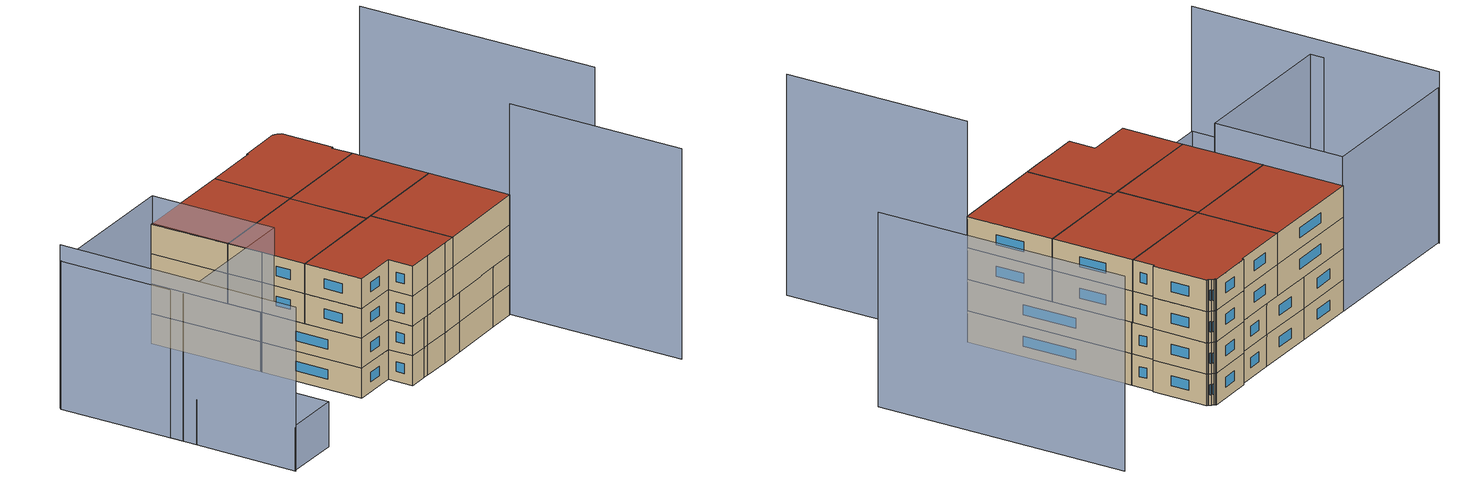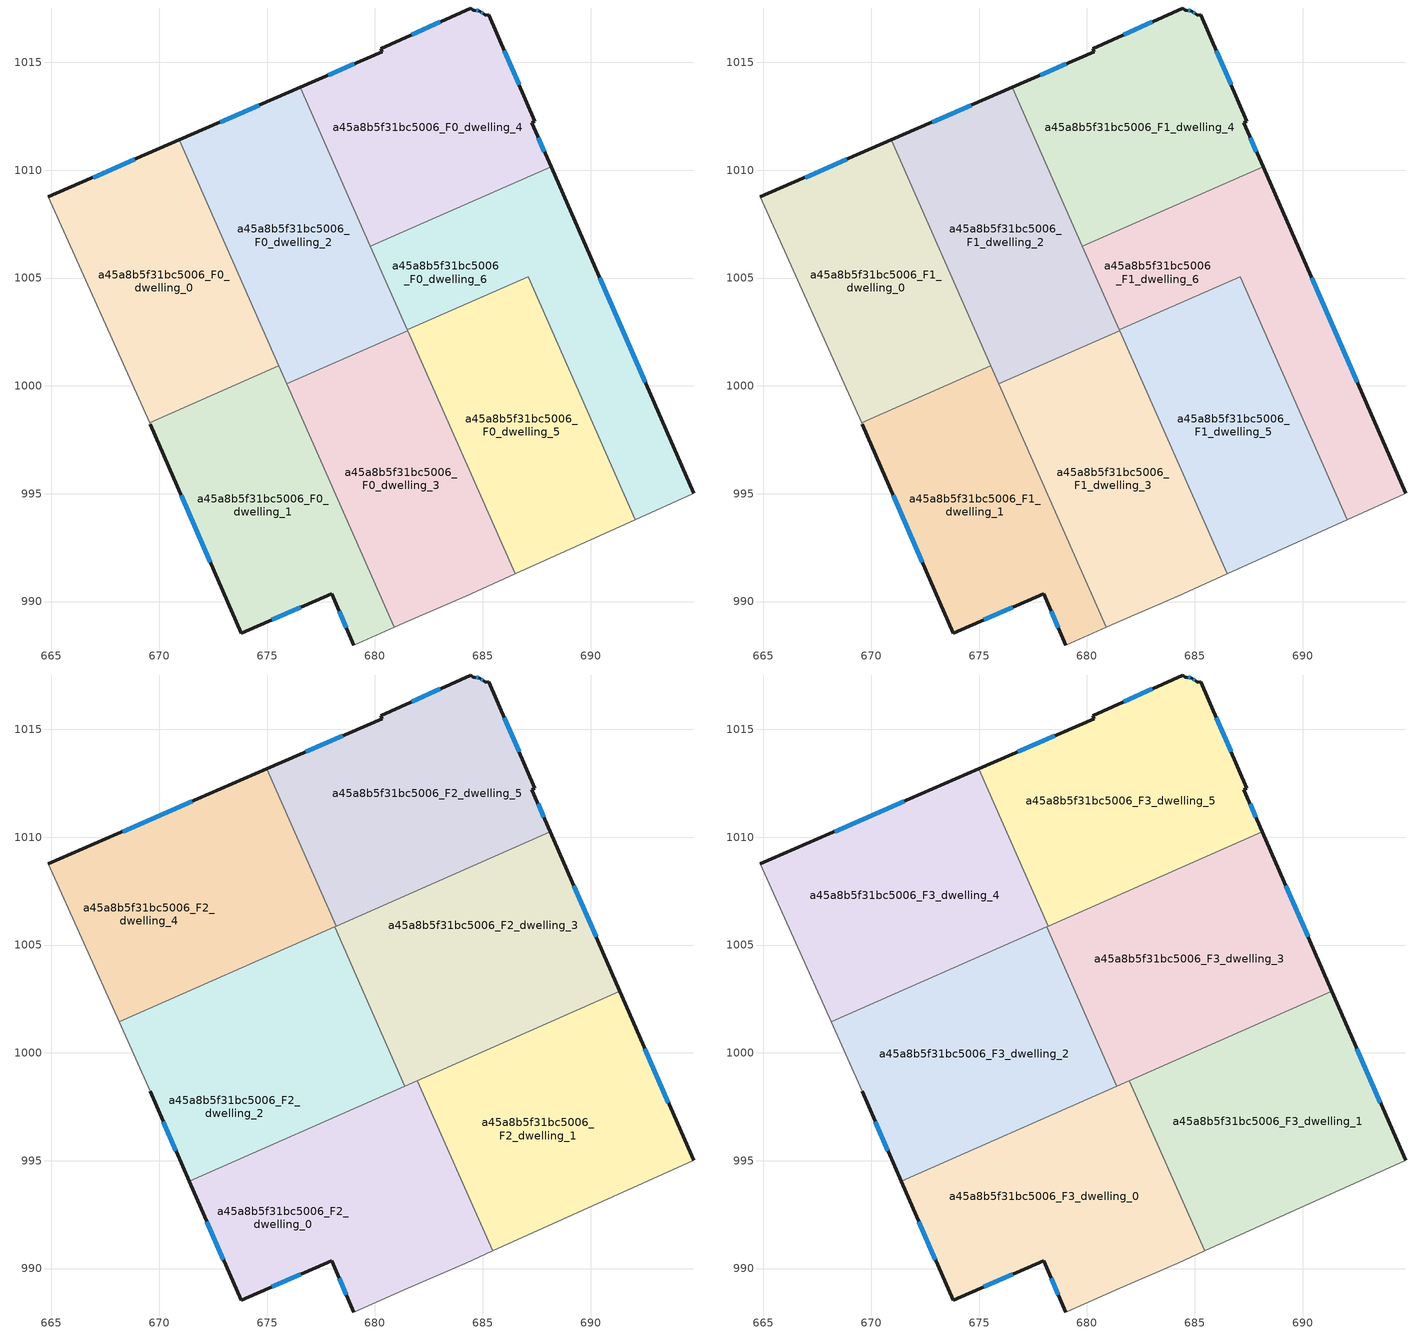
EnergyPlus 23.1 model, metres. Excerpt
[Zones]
a45a8b5f31bc5006_F0_dwelling_0
 floor ground (EU_floor_Construction): 670.93,1011.4 675.55,1000.94 669.55,998.29 664.86,1008.76 z0
 wall outside (EU_wall_Construction): 670.93,1011.4 664.86,1008.76 z0:3
 wall to a45a8b5f31bc5006_F0_dwelling_1 (EU_wall_Construction): 669.55,998.29 675.55,1000.94 z0:3
 wall adiabatic (EU_wall_Construction): 664.86,1008.76 669.55,998.29 z0:3
 wall to a45a8b5f31bc5006_F0_dwelling_2 (EU_wall_Construction): 675.55,1000.94 670.93,1011.4 z0:3
 window (EU_Window_Construction): 668.87,1010.5 666.93,1009.66 z1.02:1.98
a45a8b5f31bc5006_F0_dwelling_1
 floor ground (EU_floor_Construction): 675.55,1000.94 680.91,988.81 679.03,987.98 677.99,990.37 673.79,988.53 669.57,998.23 669.55,998.29 z0
 wall outside (EU_wall_Construction): 669.57,998.23 673.79,988.53 677.99,990.37 679.03,987.98 z0:3
 wall adiabatic (EU_wall_Construction): 669.55,998.29 669.57,998.23 / 679.03,987.98 680.91,988.81 z0:3
 wall to a45a8b5f31bc5006_F0_dwelling_3 (EU_wall_Construction): 680.91,988.81 675.92,1000.1 z0:3
 wall to a45a8b5f31bc5006_F0_dwelling_2 (EU_wall_Construction): 675.92,1000.1 675.55,1000.94 z0:3
 window (EU_Window_Construction): 678.34,989.56 678.68,988.79 / 675.22,989.16 676.56,989.74 / 671.01,994.93 672.36,991.83 z1.02:1.98
a45a8b5f31bc5006_F0_dwelling_2
 floor ground (EU_floor_Construction): 676.54,1013.85 681.52,1002.57 675.92,1000.1 670.93,1011.4 z0
 wall outside (EU_wall_Construction): 676.54,1013.85 670.93,1011.4 z0:3
 wall to a45a8b5f31bc5006_F0_dwelling_3 (EU_wall_Construction): 675.92,1000.1 681.52,1002.57 z0:3
 wall to a45a8b5f31bc5006_F0_dwelling_4 (EU_wall_Construction): 679.8,1006.46 676.54,1013.85 z0:3
 wall to a45a8b5f31bc5006_F0_dwelling_6 (EU_wall_Construction): 681.51,1002.59 679.8,1006.46 z0:3
 wall to a45a8b5f31bc5006_F0_dwelling_5 (EU_wall_Construction): 681.52,1002.57 681.51,1002.59 z0:3
 window (EU_Window_Construction): 674.63,1013.01 672.84,1012.23 z1.02:1.98
a45a8b5f31bc5006_F0_dwelling_3
 floor ground (EU_floor_Construction): 681.52,1002.57 686.5,991.28 684.22,990.25 681.35,989 680.91,988.81 675.92,1000.1 z0
 wall adiabatic (EU_wall_Construction): 680.91,988.81 681.35,989 684.22,990.25 686.5,991.28 z0:3
 wall to a45a8b5f31bc5006_F0_dwelling_5 (EU_wall_Construction): 686.5,991.28 681.52,1002.57 z0:3
a45a8b5f31bc5006_F0_dwelling_4
 floor ground (EU_floor_Construction): 685.28,1017.22 687.42,1012.28 687.28,1012.21 688.17,1010.16 679.8,1006.46 676.54,1013.85 680.34,1015.5 680.28,1015.64 684.45,1017.52 684.55,1017.42 684.61,1017.43 684.87,1017.38 685.08,1017.24 685.13,1017.18 z0
 wall outside (EU_wall_Construction): 688.17,1010.16 687.28,1012.21 687.42,1012.28 685.28,1017.22 685.13,1017.18 685.08,1017.24 684.87,1017.38 684.61,1017.43 684.55,1017.42 684.45,1017.52 680.28,1015.64 680.34,1015.5 676.54,1013.85 z0:3
 wall to a45a8b5f31bc5006_F0_dwelling_6 (EU_wall_Construction): 679.8,1006.46 688.17,1010.16 z0:3
 window (EU_Window_Construction): 685.01,1017.29 684.94,1017.33 / 686.69,1013.96 686.01,1015.54 / 687.87,1010.86 687.58,1011.51 / 679.05,1014.94 677.83,1014.41 / 683.03,1016.88 681.7,1016.28 / 684.78,1017.39 684.7,1017.41 z1.02:1.98
a45a8b5f31bc5006_F0_dwelling_5
 floor ground (EU_floor_Construction): 687.1,1005.06 692.07,993.8 686.5,991.28 681.51,1002.59 z0
 wall to a45a8b5f31bc5006_F0_dwelling_6 (EU_wall_Construction): 692.07,993.8 687.1,1005.06 681.51,1002.59 z0:3
 wall adiabatic (EU_wall_Construction): 686.5,991.28 692.07,993.8 z0:3
a45a8b5f31bc5006_F0_dwelling_6
 floor ground (EU_floor_Construction): 688.17,1010.16 694.78,995.03 694.74,995 692.07,993.8 687.1,1005.06 681.51,1002.59 679.8,1006.46 z0
 wall outside (EU_wall_Construction): 694.78,995.03 688.17,1010.16 z0:3
 wall adiabatic (EU_wall_Construction): 692.07,993.8 694.74,995 694.78,995.03 z0:3
 window (EU_Window_Construction): 692.53,1000.18 690.42,1005.01 z1.02:1.98
a45a8b5f31bc5006_F1_dwelling_0
 floor to a45a8b5f31bc5006_F0_dwelling_0 (EU_floor_Construction): 670.93,1011.4 675.55,1000.94 669.55,998.29 664.86,1008.76 z3
 wall outside (EU_wall_Construction): 670.93,1011.4 664.86,1008.76 z3:6
 wall to a45a8b5f31bc5006_F1_dwelling_1 (EU_wall_Construction): 669.55,998.29 675.55,1000.94 z3:6
 wall adiabatic (EU_wall_Construction): 664.86,1008.76 669.55,998.29 z3:6
 wall to a45a8b5f31bc5006_F1_dwelling_2 (EU_wall_Construction): 675.55,1000.94 670.93,1011.4 z3:6
 window (EU_Window_Construction): 668.87,1010.5 666.93,1009.66 z4.02:4.98
a45a8b5f31bc5006_F1_dwelling_1
 floor to a45a8b5f31bc5006_F0_dwelling_1 (EU_floor_Construction): 675.55,1000.94 680.91,988.81 679.03,987.98 677.99,990.37 673.79,988.53 669.57,998.23 669.55,998.29 z3
 wall outside (EU_wall_Construction): 669.57,998.23 673.79,988.53 677.99,990.37 679.03,987.98 z3:6
 wall adiabatic (EU_wall_Construction): 669.55,998.29 669.57,998.23 / 679.03,987.98 680.91,988.81 z3:6
 wall to a45a8b5f31bc5006_F1_dwelling_3 (EU_wall_Construction): 680.91,988.81 675.92,1000.1 z3:6
 wall to a45a8b5f31bc5006_F1_dwelling_2 (EU_wall_Construction): 675.92,1000.1 675.55,1000.94 z3:6
 window (EU_Window_Construction): 678.34,989.56 678.68,988.79 / 675.22,989.16 676.56,989.74 / 671.01,994.93 672.36,991.83 z4.02:4.98
a45a8b5f31bc5006_F1_dwelling_2
 floor to a45a8b5f31bc5006_F0_dwelling_2 (EU_floor_Construction): 676.54,1013.85 681.52,1002.57 675.92,1000.1 670.93,1011.4 z3
 wall outside (EU_wall_Construction): 676.54,1013.85 670.93,1011.4 z3:6
 wall to a45a8b5f31bc5006_F1_dwelling_3 (EU_wall_Construction): 675.92,1000.1 681.52,1002.57 z3:6
 wall to a45a8b5f31bc5006_F1_dwelling_4 (EU_wall_Construction): 679.8,1006.46 676.54,1013.85 z3:6
 wall to a45a8b5f31bc5006_F1_dwelling_6 (EU_wall_Construction): 681.51,1002.59 679.8,1006.46 z3:6
 wall to a45a8b5f31bc5006_F1_dwelling_5 (EU_wall_Construction): 681.52,1002.57 681.51,1002.59 z3:6
 window (EU_Window_Construction): 674.63,1013.01 672.84,1012.23 z4.02:4.98
a45a8b5f31bc5006_F1_dwelling_3
 floor to a45a8b5f31bc5006_F0_dwelling_3 (EU_floor_Construction): 681.52,1002.57 686.5,991.28 684.22,990.25 681.35,989 680.91,988.81 675.92,1000.1 z3
 wall adiabatic (EU_wall_Construction): 680.91,988.81 681.35,989 684.22,990.25 686.5,991.28 z3:6
 wall to a45a8b5f31bc5006_F1_dwelling_5 (EU_wall_Construction): 686.5,991.28 681.52,1002.57 z3:6
a45a8b5f31bc5006_F1_dwelling_4
 floor to a45a8b5f31bc5006_F0_dwelling_4 (EU_floor_Construction): 685.28,1017.22 687.42,1012.28 687.28,1012.21 688.17,1010.16 679.8,1006.46 676.54,1013.85 680.34,1015.5 680.28,1015.64 684.45,1017.52 684.55,1017.42 684.61,1017.43 684.87,1017.38 685.08,1017.24 685.13,1017.18 z3
 wall outside (EU_wall_Construction): 688.17,1010.16 687.28,1012.21 687.42,1012.28 685.28,1017.22 685.13,1017.18 685.08,1017.24 684.87,1017.38 684.61,1017.43 684.55,1017.42 684.45,1017.52 680.28,1015.64 680.34,1015.5 676.54,1013.85 z3:6
 wall to a45a8b5f31bc5006_F1_dwelling_6 (EU_wall_Construction): 679.8,1006.46 688.17,1010.16 z3:6
 window (EU_Window_Construction): 685.01,1017.29 684.94,1017.33 / 686.69,1013.96 686.01,1015.54 / 687.87,1010.86 687.58,1011.51 / 679.05,1014.94 677.83,1014.41 / 683.03,1016.88 681.7,1016.28 / 684.78,1017.39 684.7,1017.41 z4.02:4.98
a45a8b5f31bc5006_F1_dwelling_5
 floor to a45a8b5f31bc5006_F0_dwelling_5 (EU_floor_Construction): 687.1,1005.06 692.07,993.8 686.5,991.28 681.51,1002.59 z3
 wall to a45a8b5f31bc5006_F1_dwelling_6 (EU_wall_Construction): 692.07,993.8 687.1,1005.06 681.51,1002.59 z3:6
 wall adiabatic (EU_wall_Construction): 686.5,991.28 692.07,993.8 z3:6
a45a8b5f31bc5006_F1_dwelling_6
 floor to a45a8b5f31bc5006_F0_dwelling_6 (EU_floor_Construction): 688.17,1010.16 694.78,995.03 694.74,995 692.07,993.8 687.1,1005.06 681.51,1002.59 679.8,1006.46 z3
 wall outside (EU_wall_Construction): 694.78,995.03 688.17,1010.16 z3:6
 wall adiabatic (EU_wall_Construction): 692.07,993.8 694.74,995 694.78,995.03 z3:6
 window (EU_Window_Construction): 692.53,1000.18 690.42,1005.01 z4.02:4.98
a45a8b5f31bc5006_F2_dwelling_0
 floor to a45a8b5f31bc5006_F1_dwelling_1 (EU_floor_Construction): 677.42,996.71 680.91,988.81 679.03,987.98 677.99,990.37 673.79,988.53 671.39,994.05 z6
 floor to a45a8b5f31bc5006_F1_dwelling_3 (EU_floor_Construction): 681.97,998.72 685.46,990.81 684.22,990.25 681.35,989 680.91,988.81 677.42,996.71 z6
 wall outside (EU_wall_Construction): 671.39,994.05 673.79,988.53 677.99,990.37 679.03,987.98 z6:9
 wall to a45a8b5f31bc5006_F2_dwelling_1 (EU_wall_Construction): 685.46,990.81 681.97,998.72 z6:9
 wall adiabatic (EU_wall_Construction): 679.03,987.98 681.35,989 684.22,990.25 685.46,990.81 z6:9
 wall to a45a8b5f31bc5006_F2_dwelling_2 (EU_wall_Construction): 681.39,998.46 671.39,994.05 z6:9
 wall to a45a8b5f31bc5006_F2_dwelling_3 (EU_wall_Construction): 681.97,998.72 681.39,998.46 z6:9
 window (EU_Window_Construction): 678.34,989.56 678.68,988.79 / 675.22,989.16 676.56,989.74 / 672.21,992.17 672.98,990.41 z7.02:7.98
a45a8b5f31bc5006_F2_dwelling_1
 floor to a45a8b5f31bc5006_F1_dwelling_5 (EU_floor_Construction): 688.61,1001.65 692.07,993.8 686.5,991.28 683.01,999.18 z6
 floor to a45a8b5f31bc5006_F1_dwelling_6 (EU_floor_Construction): 691.36,1002.86 694.78,995.03 694.74,995 692.07,993.8 688.61,1001.65 z6
 floor to a45a8b5f31bc5006_F1_dwelling_3 (EU_floor_Construction): 683.01,999.18 686.5,991.28 685.46,990.81 681.97,998.72 z6
 wall outside (EU_wall_Construction): 694.78,995.03 691.36,1002.86 z6:9
 wall adiabatic (EU_wall_Construction): 685.46,990.81 694.74,995 694.78,995.03 z6:9
 wall to a45a8b5f31bc5006_F2_dwelling_3 (EU_wall_Construction): 691.36,1002.86 681.97,998.72 z6:9
 window (EU_Window_Construction): 693.61,997.69 692.52,1000.2 z7.02:7.98
a45a8b5f31bc5006_F2_dwelling_2
 floor to a45a8b5f31bc5006_F1_dwelling_1 (EU_floor_Construction): 675.55,1000.94 677.42,996.71 671.39,994.05 669.57,998.23 669.55,998.29 z6
 floor to a45a8b5f31bc5006_F1_dwelling_0 (EU_floor_Construction): 674.16,1004.09 675.55,1000.94 669.55,998.29 668.14,1001.44 z6
 floor to a45a8b5f31bc5006_F1_dwelling_3 (EU_floor_Construction): 679.89,1001.85 681.39,998.46 677.42,996.71 675.92,1000.1 z6
 floor to a45a8b5f31bc5006_F1_dwelling_2 (EU_floor_Construction): 678.13,1005.84 679.89,1001.85 675.92,1000.1 674.16,1004.09 z6
 wall outside (EU_wall_Construction): 669.57,998.23 671.39,994.05 z6:9
 wall adiabatic (EU_wall_Construction): 668.14,1001.43 669.57,998.23 z6:9
 wall to a45a8b5f31bc5006_F2_dwelling_3 (EU_wall_Construction): 681.39,998.46 678.13,1005.84 z6:9
 wall to a45a8b5f31bc5006_F2_dwelling_4 (EU_wall_Construction): 678.13,1005.84 668.14,1001.43 z6:9
 window (EU_Window_Construction): 670.19,996.81 670.77,995.47 z7.02:7.98
a45a8b5f31bc5006_F2_dwelling_3
 floor to a45a8b5f31bc5006_F1_dwelling_3 (EU_floor_Construction): 681.52,1002.57 683.01,999.18 681.39,998.46 679.89,1001.85 z6
 floor to a45a8b5f31bc5006_F1_dwelling_6 (EU_floor_Construction): 688.17,1010.16 691.36,1002.86 688.61,1001.65 687.1,1005.06 681.51,1002.59 679.8,1006.46 z6
 floor to a45a8b5f31bc5006_F1_dwelling_5 (EU_floor_Construction): 687.1,1005.06 688.61,1001.65 683.01,999.18 681.51,1002.59 z6
 floor to a45a8b5f31bc5006_F1_dwelling_4 (EU_floor_Construction): 688.13,1010.26 688.17,1010.16 679.8,1006.46 679.75,1006.56 z6
 floor to a45a8b5f31bc5006_F1_dwelling_2 (EU_floor_Construction): 679.75,1006.56 681.52,1002.57 679.89,1001.85 678.13,1005.84 z6
 wall outside (EU_wall_Construction): 691.36,1002.86 688.13,1010.26 z6:9
 wall to a45a8b5f31bc5006_F2_dwelling_5 (EU_wall_Construction): 688.13,1010.26 678.2,1005.87 z6:9
 wall to a45a8b5f31bc5006_F2_dwelling_4 (EU_wall_Construction): 678.2,1005.87 678.13,1005.84 z6:9
 window (EU_Window_Construction): 690.26,1005.38 689.23,1007.74 z7.02:7.98
a45a8b5f31bc5006_F2_dwelling_4
 floor to a45a8b5f31bc5006_F1_dwelling_0 (EU_floor_Construction): 670.93,1011.4 674.16,1004.09 668.14,1001.44 664.86,1008.76 z6
 floor to a45a8b5f31bc5006_F1_dwelling_2 (EU_floor_Construction): 674.98,1013.17 678.2,1005.87 674.16,1004.09 670.93,1011.4 z6
 wall outside (EU_wall_Construction): 674.98,1013.17 664.86,1008.76 z6:9
 wall adiabatic (EU_wall_Construction): 664.86,1008.76 668.14,1001.43 z6:9
 wall to a45a8b5f31bc5006_F2_dwelling_5 (EU_wall_Construction): 678.2,1005.87 674.98,1013.17 z6:9
 window (EU_Window_Construction): 671.54,1011.67 668.31,1010.26 z7.02:7.98
a45a8b5f31bc5006_F2_dwelling_5
 floor to a45a8b5f31bc5006_F1_dwelling_4 (EU_floor_Construction): 685.28,1017.22 687.42,1012.28 687.28,1012.21 688.13,1010.26 679.75,1006.56 676.54,1013.85 680.34,1015.5 680.28,1015.64 684.45,1017.52 684.55,1017.42 684.61,1017.43 684.87,1017.38 685.08,1017.24 685.13,1017.18 z6
 floor to a45a8b5f31bc5006_F1_dwelling_2 (EU_floor_Construction): 676.54,1013.85 679.75,1006.56 678.2,1005.87 674.98,1013.17 z6
 wall outside (EU_wall_Construction): 688.13,1010.26 687.28,1012.21 687.42,1012.28 685.28,1017.22 685.13,1017.18 685.08,1017.24 684.87,1017.38 684.61,1017.43 684.55,1017.42 684.45,1017.52 680.28,1015.64 680.34,1015.5 674.98,1013.17 z6:9
 window (EU_Window_Construction): 684.78,1017.39 684.7,1017.41 / 685.01,1017.29 684.94,1017.33 / 686.69,1013.96 686.01,1015.54 / 687.84,1010.92 687.57,1011.54 / 678.52,1014.71 676.8,1013.96 / 683.03,1016.88 681.7,1016.28 z7.02:7.98
a45a8b5f31bc5006_F3_dwelling_0
 floor to a45a8b5f31bc5006_F2_dwelling_0 (EU_floor_Construction): 681.97,998.72 685.46,990.81 684.22,990.25 681.35,989 679.03,987.98 677.99,990.37 673.79,988.53 671.39,994.05 z9
 wall outside (EU_wall_Construction): 671.39,994.05 673.79,988.53 677.99,990.37 679.03,987.98 z9:12
 wall to a45a8b5f31bc5006_F3_dwelling_1 (EU_wall_Construction): 685.46,990.81 681.97,998.72 z9:12
 wall adiabatic (EU_wall_Construction): 679.03,987.98 681.35,989 684.22,990.25 685.46,990.81 z9:12
 wall to a45a8b5f31bc5006_F3_dwelling_2 (EU_wall_Construction): 681.39,998.46 671.39,994.05 z9:12
 wall to a45a8b5f31bc5006_F3_dwelling_3 (EU_wall_Construction): 681.97,998.72 681.39,998.46 z9:12
 window (EU_Window_Construction): 678.34,989.56 678.68,988.79 / 675.22,989.16 676.56,989.74 / 672.21,992.17 672.98,990.41 z10.02:10.98
 roof outside (EU_roof_Construction): 684.22,990.25 685.46,990.81 681.97,998.72 671.39,994.05 673.79,988.53 677.99,990.37 679.03,987.98 681.35,989 z12
a45a8b5f31bc5006_F3_dwelling_1
 floor to a45a8b5f31bc5006_F2_dwelling_1 (EU_floor_Construction): 691.36,1002.86 694.78,995.03 694.74,995 685.46,990.81 681.97,998.72 z9
 wall outside (EU_wall_Construction): 694.78,995.03 691.36,1002.86 z9:12
 wall adiabatic (EU_wall_Construction): 685.46,990.81 694.74,995 694.78,995.03 z9:12
 wall to a45a8b5f31bc5006_F3_dwelling_3 (EU_wall_Construction): 691.36,1002.86 681.97,998.72 z9:12
 window (EU_Window_Construction): 693.61,997.69 692.52,1000.2 z10.02:10.98
 roof outside (EU_roof_Construction): 694.74,995 694.78,995.03 691.36,1002.86 681.97,998.72 685.46,990.81 z12
a45a8b5f31bc5006_F3_dwelling_2
 floor to a45a8b5f31bc5006_F2_dwelling_2 (EU_floor_Construction): 678.13,1005.84 681.39,998.46 671.39,994.05 669.57,998.23 668.14,1001.43 z9
 wall outside (EU_wall_Construction): 669.57,998.23 671.39,994.05 z9:12
 wall adiabatic (EU_wall_Construction): 668.14,1001.43 669.57,998.23 z9:12
 wall to a45a8b5f31bc5006_F3_dwelling_3 (EU_wall_Construction): 681.39,998.46 678.13,1005.84 z9:12
 wall to a45a8b5f31bc5006_F3_dwelling_4 (EU_wall_Construction): 678.13,1005.84 668.14,1001.43 z9:12
 window (EU_Window_Construction): 670.19,996.81 670.77,995.47 z10.02:10.98
 roof outside (EU_roof_Construction): 681.39,998.46 678.13,1005.84 668.14,1001.43 669.57,998.23 671.39,994.05 z12
a45a8b5f31bc5006_F3_dwelling_3
 floor to a45a8b5f31bc5006_F2_dwelling_3 (EU_floor_Construction): 688.13,1010.26 691.36,1002.86 681.39,998.46 678.13,1005.84 z9
 wall outside (EU_wall_Construction): 691.36,1002.86 688.13,1010.26 z9:12
 wall to a45a8b5f31bc5006_F3_dwelling_5 (EU_wall_Construction): 688.13,1010.26 678.2,1005.87 z9:12
 wall to a45a8b5f31bc5006_F3_dwelling_4 (EU_wall_Construction): 678.2,1005.87 678.13,1005.84 z9:12
 window (EU_Window_Construction): 690.26,1005.38 689.23,1007.74 z10.02:10.98
 roof outside (EU_roof_Construction): 691.36,1002.86 688.13,1010.26 678.13,1005.84 681.39,998.46 z12
a45a8b5f31bc5006_F3_dwelling_4
 floor to a45a8b5f31bc5006_F2_dwelling_4 (EU_floor_Construction): 674.98,1013.17 678.2,1005.87 668.14,1001.43 664.86,1008.76 z9
 wall outside (EU_wall_Construction): 674.98,1013.17 664.86,1008.76 z9:12
 wall adiabatic (EU_wall_Construction): 664.86,1008.76 668.14,1001.43 z9:12
 wall to a45a8b5f31bc5006_F3_dwelling_5 (EU_wall_Construction): 678.2,1005.87 674.98,1013.17 z9:12
 window (EU_Window_Construction): 671.54,1011.67 668.31,1010.26 z10.02:10.98
 roof outside (EU_roof_Construction): 678.2,1005.87 674.98,1013.17 664.86,1008.76 668.14,1001.43 z12
a45a8b5f31bc5006_F3_dwelling_5
 floor to a45a8b5f31bc5006_F2_dwelling_5 (EU_floor_Construction): 685.28,1017.22 687.42,1012.28 687.28,1012.21 688.13,1010.26 678.2,1005.87 674.98,1013.17 680.34,1015.5 680.28,1015.64 684.45,1017.52 684.55,1017.42 684.61,1017.43 684.87,1017.38 685.08,1017.24 685.13,1017.18 z9
 wall outside (EU_wall_Construction): 688.13,1010.26 687.28,1012.21 687.42,1012.28 685.28,1017.22 685.13,1017.18 685.08,1017.24 684.87,1017.38 684.61,1017.43 684.55,1017.42 684.45,1017.52 680.28,1015.64 680.34,1015.5 674.98,1013.17 z9:12
 window (EU_Window_Construction): 684.78,1017.39 684.7,1017.41 / 685.01,1017.29 684.94,1017.33 / 686.69,1013.96 686.01,1015.54 / 687.84,1010.92 687.57,1011.54 / 678.52,1014.71 676.8,1013.96 / 683.03,1016.88 681.7,1016.28 z10.02:10.98
 roof outside (EU_roof_Construction): 688.13,1010.26 687.28,1012.21 687.42,1012.28 685.28,1017.22 685.13,1017.18 685.08,1017.24 684.87,1017.38 684.61,1017.43 684.55,1017.42 684.45,1017.52 680.28,1015.64 680.34,1015.5 674.98,1013.17 678.2,1005.87 z12
shading: 694.77,995.01 702.04,978.43 z0:21.1; 661.41,991.63 665.57,982.11 / 665.57,982.11 660.24,979.79 / 660.24,979.79 656.09,989.31 / 656.09,989.31 661.41,991.63 z0:4.5; 650.38,1002.59 660.21,979.68 z0:16.4; 650.37,1002.45 664.97,1008.81 / 664.97,1008.81 670.11,997.01 / 670.11,997.01 655.51,990.65 / 655.51,990.65 650.37,1002.45 z0:14.8; 708.42,1001.05 698.48,1023.64 z0:18.6
[Building]
EU S2 Campaign: North Axis=0; Terrain=City; Solar Distribution=FullExterior
[Site:Location]
Vienna: Latitude=48; Longitude=16.5; Time Zone=1; Elevation=183
[SizingPeriod:WeatherFileDays]
AnnualSizingPeriod: Begin Month=1; Begin Day of Month=1; End Month=12; End Day of Month=31; Day of Week for Start Day=Monday; Use Weather File Daylight Saving Period=No; Use Weather File Rain and Snow Indicators=No
[MATERIAL]
EU_InternalMass_Material: Roughness=MediumRough; Thickness=0.1; Conductivity=1; Density=1800; Specific Heat=900; Thermal Absorptance=0.9; Solar Absorptance=0.7; Visible Absorptance=0.7
[MATERIAL:NOMASS] Roughness=MediumRough; Thermal Absorptance=0.9; Solar Absorptance=0.7; Visible Absorptance=0.7
Name | Thermal Resistance
EU_wall_NoMass | 0.942466
EU_roof_NoMass | 0.551687
EU_floor_NoMass | 0.66527
[WINDOWMATERIAL:SIMPLEGLAZINGSYSTEM]
EU_Window_SimpleGlazing: UFactor=2.03367; Solar Heat Gain Coefficient=0.65; Visible Transmittance=0.65
[CONSTRUCTION]
EU_wall_Construction: EU_wall_NoMass
EU_roof_Construction: EU_roof_NoMass
EU_floor_Construction: EU_floor_NoMass
EU_Window_Construction: EU_Window_SimpleGlazing
EU_InternalMass_Construction: EU_InternalMass_Material
[ZONE] Type=1; Multiplier=1; Ceiling Height=autocalculate; Floor Area=autocalculate; Part of Total Floor Area=Yes
Name | Volume
a45a8b5f31bc5006_F0_dwelling_0; a45a8b5f31bc5006_F1_dwelling_0; a45a8b5f31bc5006_F0_dwelling_5; a45a8b5f31bc5006_F1_dwelling_5 | 226.478
a45a8b5f31bc5006_F2_dwelling_0; a45a8b5f31bc5006_F3_dwelling_0 | 264.237
a45a8b5f31bc5006_F0_dwelling_1; a45a8b5f31bc5006_F1_dwelling_1 | 226.49
a45a8b5f31bc5006_F2_dwelling_1; a45a8b5f31bc5006_F3_dwelling_1 | 264.225
a45a8b5f31bc5006_F0_dwelling_2; a45a8b5f31bc5006_F1_dwelling_2 | 226.468
a45a8b5f31bc5006_F2_dwelling_2; a45a8b5f31bc5006_F3_dwelling_2 | 264.224
a45a8b5f31bc5006_F0_dwelling_3; a45a8b5f31bc5006_F1_dwelling_3 | 226.473
a45a8b5f31bc5006_F2_dwelling_3; a45a8b5f31bc5006_F3_dwelling_3 | 264.24
a45a8b5f31bc5006_F0_dwelling_4; a45a8b5f31bc5006_F1_dwelling_4 | 226.488
a45a8b5f31bc5006_F2_dwelling_4; a45a8b5f31bc5006_F3_dwelling_4 | 264.238
a45a8b5f31bc5006_F2_dwelling_5; a45a8b5f31bc5006_F3_dwelling_5 | 264.256
a45a8b5f31bc5006_F0_dwelling_6; a45a8b5f31bc5006_F1_dwelling_6 | 226.509
[INTERNALMASS] Construction=EU_InternalMass_Construction
Name | Zone or ZoneList | Surface Area
a45a8b5f31bc5006_F0_dwelling_0_EU_InternalMass | a45a8b5f31bc5006_F0_dwelling_0 | 75.4926
a45a8b5f31bc5006_F0_dwelling_1_EU_InternalMass | a45a8b5f31bc5006_F0_dwelling_1 | 75.4964
a45a8b5f31bc5006_F0_dwelling_2_EU_InternalMass | a45a8b5f31bc5006_F0_dwelling_2 | 75.4879
a45a8b5f31bc5006_F0_dwelling_3_EU_InternalMass | a45a8b5f31bc5006_F0_dwelling_3 | 75.4911
a45a8b5f31bc5006_F0_dwelling_4_EU_InternalMass | a45a8b5f31bc5006_F0_dwelling_4 | 75.496
a45a8b5f31bc5006_F0_dwelling_5_EU_InternalMass | a45a8b5f31bc5006_F0_dwelling_5 | 75.4929
a45a8b5f31bc5006_F0_dwelling_6_EU_InternalMass | a45a8b5f31bc5006_F0_dwelling_6 | 75.5028
a45a8b5f31bc5006_F1_dwelling_0_EU_InternalMass | a45a8b5f31bc5006_F1_dwelling_0 | 75.4926
a45a8b5f31bc5006_F1_dwelling_1_EU_InternalMass | a45a8b5f31bc5006_F1_dwelling_1 | 75.4964
a45a8b5f31bc5006_F1_dwelling_2_EU_InternalMass | a45a8b5f31bc5006_F1_dwelling_2 | 75.4879
a45a8b5f31bc5006_F1_dwelling_3_EU_InternalMass | a45a8b5f31bc5006_F1_dwelling_3 | 75.4911
a45a8b5f31bc5006_F1_dwelling_4_EU_InternalMass | a45a8b5f31bc5006_F1_dwelling_4 | 75.496
a45a8b5f31bc5006_F1_dwelling_5_EU_InternalMass | a45a8b5f31bc5006_F1_dwelling_5 | 75.4929
a45a8b5f31bc5006_F1_dwelling_6_EU_InternalMass | a45a8b5f31bc5006_F1_dwelling_6 | 75.5028
a45a8b5f31bc5006_F2_dwelling_0_EU_InternalMass | a45a8b5f31bc5006_F2_dwelling_0 | 88.0786
a45a8b5f31bc5006_F2_dwelling_1_EU_InternalMass | a45a8b5f31bc5006_F2_dwelling_1 | 88.075
a45a8b5f31bc5006_F2_dwelling_2_EU_InternalMass | a45a8b5f31bc5006_F2_dwelling_2 | 88.0746
a45a8b5f31bc5006_F2_dwelling_3_EU_InternalMass | a45a8b5f31bc5006_F2_dwelling_3 | 88.0799
a45a8b5f31bc5006_F2_dwelling_4_EU_InternalMass | a45a8b5f31bc5006_F2_dwelling_4 | 88.0793
a45a8b5f31bc5006_F2_dwelling_5_EU_InternalMass | a45a8b5f31bc5006_F2_dwelling_5 | 88.0852
a45a8b5f31bc5006_F3_dwelling_0_EU_InternalMass | a45a8b5f31bc5006_F3_dwelling_0 | 88.0786
a45a8b5f31bc5006_F3_dwelling_1_EU_InternalMass | a45a8b5f31bc5006_F3_dwelling_1 | 88.075
a45a8b5f31bc5006_F3_dwelling_2_EU_InternalMass | a45a8b5f31bc5006_F3_dwelling_2 | 88.0746
a45a8b5f31bc5006_F3_dwelling_3_EU_InternalMass | a45a8b5f31bc5006_F3_dwelling_3 | 88.0799
a45a8b5f31bc5006_F3_dwelling_4_EU_InternalMass | a45a8b5f31bc5006_F3_dwelling_4 | 88.0793
a45a8b5f31bc5006_F3_dwelling_5_EU_InternalMass | a45a8b5f31bc5006_F3_dwelling_5 | 88.0852
[OTHEREQUIPMENT] Fuel Type=Electricity; Design Level Calculation Method=Watts/Area; Power per Zone Floor Area=1; Fraction Latent=0; Fraction Radiant=0; Fraction Lost=0; Carbon Dioxide Generation Rate=0; EndUse Subcategory=EU_Step8_InternalGains
Name | Zone or ZoneList or Space or SpaceList | Schedule
EU_Step8_InternalGain_a45a8b5f31bc5006_F0_dwelling_0_f000 | a45a8b5f31bc5006_F0_dwelling_0 | EU_Step8_GainSchedule_a45a8b5f31bc5006_F0_dwelling_0_f000
EU_Step8_InternalGain_a45a8b5f31bc5006_F0_dwelling_1_f000 | a45a8b5f31bc5006_F0_dwelling_1 | EU_Step8_GainSchedule_a45a8b5f31bc5006_F0_dwelling_1_f000
EU_Step8_InternalGain_a45a8b5f31bc5006_F0_dwelling_2_f000 | a45a8b5f31bc5006_F0_dwelling_2 | EU_Step8_GainSchedule_a45a8b5f31bc5006_F0_dwelling_2_f000
EU_Step8_InternalGain_a45a8b5f31bc5006_F0_dwelling_3_f000 | a45a8b5f31bc5006_F0_dwelling_3 | EU_Step8_GainSchedule_a45a8b5f31bc5006_F0_dwelling_3_f000
EU_Step8_InternalGain_a45a8b5f31bc5006_F0_dwelling_4_f000 | a45a8b5f31bc5006_F0_dwelling_4 | EU_Step8_GainSchedule_a45a8b5f31bc5006_F0_dwelling_4_f000
EU_Step8_InternalGain_a45a8b5f31bc5006_F0_dwelling_5_f000 | a45a8b5f31bc5006_F0_dwelling_5 | EU_Step8_GainSchedule_a45a8b5f31bc5006_F0_dwelling_5_f000
EU_Step8_InternalGain_a45a8b5f31bc5006_F0_dwelling_6_f000 | a45a8b5f31bc5006_F0_dwelling_6 | EU_Step8_GainSchedule_a45a8b5f31bc5006_F0_dwelling_6_f000
EU_Step8_InternalGain_a45a8b5f31bc5006_F1_dwelling_0_f000 | a45a8b5f31bc5006_F1_dwelling_0 | EU_Step8_GainSchedule_a45a8b5f31bc5006_F1_dwelling_0_f000
EU_Step8_InternalGain_a45a8b5f31bc5006_F1_dwelling_1_f000 | a45a8b5f31bc5006_F1_dwelling_1 | EU_Step8_GainSchedule_a45a8b5f31bc5006_F1_dwelling_1_f000
EU_Step8_InternalGain_a45a8b5f31bc5006_F1_dwelling_2_f000 | a45a8b5f31bc5006_F1_dwelling_2 | EU_Step8_GainSchedule_a45a8b5f31bc5006_F1_dwelling_2_f000
EU_Step8_InternalGain_a45a8b5f31bc5006_F1_dwelling_3_f000 | a45a8b5f31bc5006_F1_dwelling_3 | EU_Step8_GainSchedule_a45a8b5f31bc5006_F1_dwelling_3_f000
EU_Step8_InternalGain_a45a8b5f31bc5006_F1_dwelling_4_f000 | a45a8b5f31bc5006_F1_dwelling_4 | EU_Step8_GainSchedule_a45a8b5f31bc5006_F1_dwelling_4_f000
EU_Step8_InternalGain_a45a8b5f31bc5006_F1_dwelling_5_f000 | a45a8b5f31bc5006_F1_dwelling_5 | EU_Step8_GainSchedule_a45a8b5f31bc5006_F1_dwelling_5_f000
EU_Step8_InternalGain_a45a8b5f31bc5006_F1_dwelling_6_f000 | a45a8b5f31bc5006_F1_dwelling_6 | EU_Step8_GainSchedule_a45a8b5f31bc5006_F1_dwelling_6_f000
EU_Step8_InternalGain_a45a8b5f31bc5006_F2_dwelling_0_f000 | a45a8b5f31bc5006_F2_dwelling_0 | EU_Step8_GainSchedule_a45a8b5f31bc5006_F2_dwelling_0_f000
EU_Step8_InternalGain_a45a8b5f31bc5006_F2_dwelling_1_f000 | a45a8b5f31bc5006_F2_dwelling_1 | EU_Step8_GainSchedule_a45a8b5f31bc5006_F2_dwelling_1_f000
EU_Step8_InternalGain_a45a8b5f31bc5006_F2_dwelling_2_f000 | a45a8b5f31bc5006_F2_dwelling_2 | EU_Step8_GainSchedule_a45a8b5f31bc5006_F2_dwelling_2_f000
EU_Step8_InternalGain_a45a8b5f31bc5006_F2_dwelling_3_f000 | a45a8b5f31bc5006_F2_dwelling_3 | EU_Step8_GainSchedule_a45a8b5f31bc5006_F2_dwelling_3_f000
EU_Step8_InternalGain_a45a8b5f31bc5006_F2_dwelling_4_f000 | a45a8b5f31bc5006_F2_dwelling_4 | EU_Step8_GainSchedule_a45a8b5f31bc5006_F2_dwelling_4_f000
EU_Step8_InternalGain_a45a8b5f31bc5006_F2_dwelling_5_f000 | a45a8b5f31bc5006_F2_dwelling_5 | EU_Step8_GainSchedule_a45a8b5f31bc5006_F2_dwelling_5_f000
EU_Step8_InternalGain_a45a8b5f31bc5006_F3_dwelling_0_f000 | a45a8b5f31bc5006_F3_dwelling_0 | EU_Step8_GainSchedule_a45a8b5f31bc5006_F3_dwelling_0_f000
EU_Step8_InternalGain_a45a8b5f31bc5006_F3_dwelling_1_f000 | a45a8b5f31bc5006_F3_dwelling_1 | EU_Step8_GainSchedule_a45a8b5f31bc5006_F3_dwelling_1_f000
EU_Step8_InternalGain_a45a8b5f31bc5006_F3_dwelling_2_f000 | a45a8b5f31bc5006_F3_dwelling_2 | EU_Step8_GainSchedule_a45a8b5f31bc5006_F3_dwelling_2_f000
EU_Step8_InternalGain_a45a8b5f31bc5006_F3_dwelling_3_f000 | a45a8b5f31bc5006_F3_dwelling_3 | EU_Step8_GainSchedule_a45a8b5f31bc5006_F3_dwelling_3_f000
EU_Step8_InternalGain_a45a8b5f31bc5006_F3_dwelling_4_f000 | a45a8b5f31bc5006_F3_dwelling_4 | EU_Step8_GainSchedule_a45a8b5f31bc5006_F3_dwelling_4_f000
EU_Step8_InternalGain_a45a8b5f31bc5006_F3_dwelling_5_f000 | a45a8b5f31bc5006_F3_dwelling_5 | EU_Step8_GainSchedule_a45a8b5f31bc5006_F3_dwelling_5_f000
[ZONEVENTILATION:DESIGNFLOWRATE] Schedule=EU_AlwaysOn; Design Flow Rate Calculation Method=AirChanges/Hour; Air Changes per Hour=0.530523; Ventilation Type=Natural; Fan Pressure Rise=0; Fan Total Efficiency=1; Constant Term Coefficient=1; Temperature Term Coefficient=0; Velocity Term Coefficient=0; Velocity Squared Term Coefficient=0; Minimum Indoor Temperature=-100; Maximum Indoor Temperature=100; Delta Temperature=-100; Minimum Outdoor Temperature=-100; Maximum Outdoor Temperature=100; Maximum Wind Speed=40
Name | Zone or ZoneList or Space or SpaceList
EU_ConstantAir_a45a8b5f31bc5006_F0_dwelling_0 | a45a8b5f31bc5006_F0_dwelling_0
EU_ConstantAir_a45a8b5f31bc5006_F0_dwelling_1 | a45a8b5f31bc5006_F0_dwelling_1
EU_ConstantAir_a45a8b5f31bc5006_F0_dwelling_2 | a45a8b5f31bc5006_F0_dwelling_2
EU_ConstantAir_a45a8b5f31bc5006_F0_dwelling_3 | a45a8b5f31bc5006_F0_dwelling_3
EU_ConstantAir_a45a8b5f31bc5006_F0_dwelling_4 | a45a8b5f31bc5006_F0_dwelling_4
EU_ConstantAir_a45a8b5f31bc5006_F0_dwelling_5 | a45a8b5f31bc5006_F0_dwelling_5
EU_ConstantAir_a45a8b5f31bc5006_F0_dwelling_6 | a45a8b5f31bc5006_F0_dwelling_6
EU_ConstantAir_a45a8b5f31bc5006_F1_dwelling_0 | a45a8b5f31bc5006_F1_dwelling_0
EU_ConstantAir_a45a8b5f31bc5006_F1_dwelling_1 | a45a8b5f31bc5006_F1_dwelling_1
EU_ConstantAir_a45a8b5f31bc5006_F1_dwelling_2 | a45a8b5f31bc5006_F1_dwelling_2
EU_ConstantAir_a45a8b5f31bc5006_F1_dwelling_3 | a45a8b5f31bc5006_F1_dwelling_3
EU_ConstantAir_a45a8b5f31bc5006_F1_dwelling_4 | a45a8b5f31bc5006_F1_dwelling_4
EU_ConstantAir_a45a8b5f31bc5006_F1_dwelling_5 | a45a8b5f31bc5006_F1_dwelling_5
EU_ConstantAir_a45a8b5f31bc5006_F1_dwelling_6 | a45a8b5f31bc5006_F1_dwelling_6
EU_ConstantAir_a45a8b5f31bc5006_F2_dwelling_0 | a45a8b5f31bc5006_F2_dwelling_0
EU_ConstantAir_a45a8b5f31bc5006_F2_dwelling_1 | a45a8b5f31bc5006_F2_dwelling_1
EU_ConstantAir_a45a8b5f31bc5006_F2_dwelling_2 | a45a8b5f31bc5006_F2_dwelling_2
EU_ConstantAir_a45a8b5f31bc5006_F2_dwelling_3 | a45a8b5f31bc5006_F2_dwelling_3
EU_ConstantAir_a45a8b5f31bc5006_F2_dwelling_4 | a45a8b5f31bc5006_F2_dwelling_4
EU_ConstantAir_a45a8b5f31bc5006_F2_dwelling_5 | a45a8b5f31bc5006_F2_dwelling_5
EU_ConstantAir_a45a8b5f31bc5006_F3_dwelling_0 | a45a8b5f31bc5006_F3_dwelling_0
EU_ConstantAir_a45a8b5f31bc5006_F3_dwelling_1 | a45a8b5f31bc5006_F3_dwelling_1
EU_ConstantAir_a45a8b5f31bc5006_F3_dwelling_2 | a45a8b5f31bc5006_F3_dwelling_2
EU_ConstantAir_a45a8b5f31bc5006_F3_dwelling_3 | a45a8b5f31bc5006_F3_dwelling_3
EU_ConstantAir_a45a8b5f31bc5006_F3_dwelling_4 | a45a8b5f31bc5006_F3_dwelling_4
EU_ConstantAir_a45a8b5f31bc5006_F3_dwelling_5 | a45a8b5f31bc5006_F3_dwelling_5
[HVACTEMPLATE:THERMOSTAT] Constant Heating Setpoint=20; Constant Cooling Setpoint=50
EU_HeatOnly_a45a8b5f31bc5006_F0_dwelling_0; EU_HeatOnly_a45a8b5f31bc5006_F0_dwelling_1; EU_HeatOnly_a45a8b5f31bc5006_F0_dwelling_2; EU_HeatOnly_a45a8b5f31bc5006_F0_dwelling_3; EU_HeatOnly_a45a8b5f31bc5006_F0_dwelling_4; EU_HeatOnly_a45a8b5f31bc5006_F0_dwelling_5; EU_HeatOnly_a45a8b5f31bc5006_F0_dwelling_6; EU_HeatOnly_a45a8b5f31bc5006_F1_dwelling_0; EU_HeatOnly_a45a8b5f31bc5006_F1_dwelling_1; EU_HeatOnly_a45a8b5f31bc5006_F1_dwelling_2; EU_HeatOnly_a45a8b5f31bc5006_F1_dwelling_3; EU_HeatOnly_a45a8b5f31bc5006_F1_dwelling_4; EU_HeatOnly_a45a8b5f31bc5006_F1_dwelling_5; EU_HeatOnly_a45a8b5f31bc5006_F1_dwelling_6; EU_HeatOnly_a45a8b5f31bc5006_F2_dwelling_0; EU_HeatOnly_a45a8b5f31bc5006_F2_dwelling_1; EU_HeatOnly_a45a8b5f31bc5006_F2_dwelling_2; EU_HeatOnly_a45a8b5f31bc5006_F2_dwelling_3; EU_HeatOnly_a45a8b5f31bc5006_F2_dwelling_4; EU_HeatOnly_a45a8b5f31bc5006_F2_dwelling_5; EU_HeatOnly_a45a8b5f31bc5006_F3_dwelling_0; EU_HeatOnly_a45a8b5f31bc5006_F3_dwelling_1; EU_HeatOnly_a45a8b5f31bc5006_F3_dwelling_2; EU_HeatOnly_a45a8b5f31bc5006_F3_dwelling_3; EU_HeatOnly_a45a8b5f31bc5006_F3_dwelling_4; EU_HeatOnly_a45a8b5f31bc5006_F3_dwelling_5
[HVACTEMPLATE:ZONE:IDEALLOADSAIRSYSTEM] System Availability Schedule=EU_AlwaysOn; Maximum Heating Supply Air Temperature=50; Minimum Cooling Supply Air Temperature=13; Maximum Heating Supply Air Humidity Ratio=0.0156; Minimum Cooling Supply Air Humidity Ratio=0.0077; Heating Limit=NoLimit; Cooling Limit=NoLimit; Heating Availability Schedule=EU_AlwaysOn; Cooling Availability Schedule=EU_CoolingOff; Dehumidification Control Type=ConstantSensibleHeatRatio; Cooling Sensible Heat Ratio=0.7; Dehumidification Setpoint=60; Humidification Control Type=None; Humidification Setpoint=30; Outdoor Air Method=None; Outdoor Air Flow Rate per Person=0.00944; Outdoor Air Flow Rate per Zone Floor Area=0; Outdoor Air Flow Rate per Zone=0; Demand Controlled Ventilation Type=None; Outdoor Air Economizer Type=NoEconomizer; Heat Recovery Type=None; Sensible Heat Recovery Effectiveness=0.7; Latent Heat Recovery Effectiveness=0.65
Name | Template Thermostat
a45a8b5f31bc5006_F0_dwelling_0 | EU_HeatOnly_a45a8b5f31bc5006_F0_dwelling_0
a45a8b5f31bc5006_F0_dwelling_1 | EU_HeatOnly_a45a8b5f31bc5006_F0_dwelling_1
a45a8b5f31bc5006_F0_dwelling_2 | EU_HeatOnly_a45a8b5f31bc5006_F0_dwelling_2
a45a8b5f31bc5006_F0_dwelling_3 | EU_HeatOnly_a45a8b5f31bc5006_F0_dwelling_3
a45a8b5f31bc5006_F0_dwelling_4 | EU_HeatOnly_a45a8b5f31bc5006_F0_dwelling_4
a45a8b5f31bc5006_F0_dwelling_5 | EU_HeatOnly_a45a8b5f31bc5006_F0_dwelling_5
a45a8b5f31bc5006_F0_dwelling_6 | EU_HeatOnly_a45a8b5f31bc5006_F0_dwelling_6
a45a8b5f31bc5006_F1_dwelling_0 | EU_HeatOnly_a45a8b5f31bc5006_F1_dwelling_0
a45a8b5f31bc5006_F1_dwelling_1 | EU_HeatOnly_a45a8b5f31bc5006_F1_dwelling_1
a45a8b5f31bc5006_F1_dwelling_2 | EU_HeatOnly_a45a8b5f31bc5006_F1_dwelling_2
a45a8b5f31bc5006_F1_dwelling_3 | EU_HeatOnly_a45a8b5f31bc5006_F1_dwelling_3
a45a8b5f31bc5006_F1_dwelling_4 | EU_HeatOnly_a45a8b5f31bc5006_F1_dwelling_4
a45a8b5f31bc5006_F1_dwelling_5 | EU_HeatOnly_a45a8b5f31bc5006_F1_dwelling_5
a45a8b5f31bc5006_F1_dwelling_6 | EU_HeatOnly_a45a8b5f31bc5006_F1_dwelling_6
a45a8b5f31bc5006_F2_dwelling_0 | EU_HeatOnly_a45a8b5f31bc5006_F2_dwelling_0
a45a8b5f31bc5006_F2_dwelling_1 | EU_HeatOnly_a45a8b5f31bc5006_F2_dwelling_1
a45a8b5f31bc5006_F2_dwelling_2 | EU_HeatOnly_a45a8b5f31bc5006_F2_dwelling_2
a45a8b5f31bc5006_F2_dwelling_3 | EU_HeatOnly_a45a8b5f31bc5006_F2_dwelling_3
a45a8b5f31bc5006_F2_dwelling_4 | EU_HeatOnly_a45a8b5f31bc5006_F2_dwelling_4
a45a8b5f31bc5006_F2_dwelling_5 | EU_HeatOnly_a45a8b5f31bc5006_F2_dwelling_5
a45a8b5f31bc5006_F3_dwelling_0 | EU_HeatOnly_a45a8b5f31bc5006_F3_dwelling_0
a45a8b5f31bc5006_F3_dwelling_1 | EU_HeatOnly_a45a8b5f31bc5006_F3_dwelling_1
a45a8b5f31bc5006_F3_dwelling_2 | EU_HeatOnly_a45a8b5f31bc5006_F3_dwelling_2
a45a8b5f31bc5006_F3_dwelling_3 | EU_HeatOnly_a45a8b5f31bc5006_F3_dwelling_3
a45a8b5f31bc5006_F3_dwelling_4 | EU_HeatOnly_a45a8b5f31bc5006_F3_dwelling_4
a45a8b5f31bc5006_F3_dwelling_5 | EU_HeatOnly_a45a8b5f31bc5006_F3_dwelling_5
[SIZING:ZONE] Zone Cooling Design Supply Air Temperature Input Method=SupplyAirTemperature; Zone Cooling Design Supply Air Temperature=13; Zone Heating Design Supply Air Temperature Input Method=SupplyAirTemperature; Zone Heating Design Supply Air Temperature=50; Zone Cooling Design Supply Air Humidity Ratio=0.008; Zone Heating Design Supply Air Humidity Ratio=0.008; Cooling Design Air Flow Method=DesignDay; Cooling Design Air Flow Rate=0; Cooling Minimum Air Flow per Zone Floor Area=0.000762; Cooling Minimum Air Flow=0; Cooling Minimum Air Flow Fraction=0.2; Heating Design Air Flow Method=DesignDay; Heating Design Air Flow Rate=0; Heating Maximum Air Flow per Zone Floor Area=0.002032; Heating Maximum Air Flow=0.141576; Heating Maximum Air Flow Fraction=0.3; Account for Dedicated Outdoor Air System=No; Dedicated Outdoor Air System Control Strategy=NeutralSupplyAir; Dedicated Outdoor Air Low Setpoint Temperature for Design=autosize; Dedicated Outdoor Air High Setpoint Temperature for Design=autosize; Zone Load Sizing Method=Sensible Load Only No Latent Load; Zone Latent Cooling Design Supply Air Humidity Ratio Input Method=HumidityRatioDifference; Zone Cooling Design Supply Air Humidity Ratio Difference=0.005; Zone Latent Heating Design Supply Air Humidity Ratio Input Method=HumidityRatioDifference; Zone Humidification Design Supply Air Humidity Ratio Difference=0.005
a45a8b5f31bc5006_F0_dwelling_0; a45a8b5f31bc5006_F0_dwelling_1; a45a8b5f31bc5006_F0_dwelling_2; a45a8b5f31bc5006_F0_dwelling_3; a45a8b5f31bc5006_F0_dwelling_4; a45a8b5f31bc5006_F0_dwelling_5; a45a8b5f31bc5006_F0_dwelling_6; a45a8b5f31bc5006_F1_dwelling_0; a45a8b5f31bc5006_F1_dwelling_1; a45a8b5f31bc5006_F1_dwelling_2; a45a8b5f31bc5006_F1_dwelling_3; a45a8b5f31bc5006_F1_dwelling_4; a45a8b5f31bc5006_F1_dwelling_5; a45a8b5f31bc5006_F1_dwelling_6; a45a8b5f31bc5006_F2_dwelling_0; a45a8b5f31bc5006_F2_dwelling_1; a45a8b5f31bc5006_F2_dwelling_2; a45a8b5f31bc5006_F2_dwelling_3; a45a8b5f31bc5006_F2_dwelling_4; a45a8b5f31bc5006_F2_dwelling_5; a45a8b5f31bc5006_F3_dwelling_0; a45a8b5f31bc5006_F3_dwelling_1; a45a8b5f31bc5006_F3_dwelling_2; a45a8b5f31bc5006_F3_dwelling_3; a45a8b5f31bc5006_F3_dwelling_4; a45a8b5f31bc5006_F3_dwelling_5
[SCHEDULE:CONSTANT]
Name | Hourly Value
EU_AlwaysOn | 1
EU_CoolingOff | 0
[SCHEDULE:FILE] Column Number=1; Rows to Skip at Top=0; Number of Hours of Data=8760; Column Separator=Comma; Interpolate to Timestep=No; Minutes per Item=60; Adjust Schedule for Daylight Savings=Yes
Name | File
EU_Step8_GainSchedule_a45a8b5f31bc5006_F0_dwelling_0_f000 | ../../schedules/a45a8b5f31bc5006/a45a8b5f31bc5006_F0_dwelling_0_f000_gain.csv
EU_Step8_GainSchedule_a45a8b5f31bc5006_F0_dwelling_1_f000 | ../../schedules/a45a8b5f31bc5006/a45a8b5f31bc5006_F0_dwelling_1_f000_gain.csv
EU_Step8_GainSchedule_a45a8b5f31bc5006_F0_dwelling_2_f000 | ../../schedules/a45a8b5f31bc5006/a45a8b5f31bc5006_F0_dwelling_2_f000_gain.csv
EU_Step8_GainSchedule_a45a8b5f31bc5006_F0_dwelling_3_f000 | ../../schedules/a45a8b5f31bc5006/a45a8b5f31bc5006_F0_dwelling_3_f000_gain.csv
EU_Step8_GainSchedule_a45a8b5f31bc5006_F0_dwelling_4_f000 | ../../schedules/a45a8b5f31bc5006/a45a8b5f31bc5006_F0_dwelling_4_f000_gain.csv
EU_Step8_GainSchedule_a45a8b5f31bc5006_F0_dwelling_5_f000 | ../../schedules/a45a8b5f31bc5006/a45a8b5f31bc5006_F0_dwelling_5_f000_gain.csv
EU_Step8_GainSchedule_a45a8b5f31bc5006_F0_dwelling_6_f000 | ../../schedules/a45a8b5f31bc5006/a45a8b5f31bc5006_F0_dwelling_6_f000_gain.csv
EU_Step8_GainSchedule_a45a8b5f31bc5006_F1_dwelling_0_f000 | ../../schedules/a45a8b5f31bc5006/a45a8b5f31bc5006_F1_dwelling_0_f000_gain.csv
EU_Step8_GainSchedule_a45a8b5f31bc5006_F1_dwelling_1_f000 | ../../schedules/a45a8b5f31bc5006/a45a8b5f31bc5006_F1_dwelling_1_f000_gain.csv
EU_Step8_GainSchedule_a45a8b5f31bc5006_F1_dwelling_2_f000 | ../../schedules/a45a8b5f31bc5006/a45a8b5f31bc5006_F1_dwelling_2_f000_gain.csv
EU_Step8_GainSchedule_a45a8b5f31bc5006_F1_dwelling_3_f000 | ../../schedules/a45a8b5f31bc5006/a45a8b5f31bc5006_F1_dwelling_3_f000_gain.csv
EU_Step8_GainSchedule_a45a8b5f31bc5006_F1_dwelling_4_f000 | ../../schedules/a45a8b5f31bc5006/a45a8b5f31bc5006_F1_dwelling_4_f000_gain.csv
EU_Step8_GainSchedule_a45a8b5f31bc5006_F1_dwelling_5_f000 | ../../schedules/a45a8b5f31bc5006/a45a8b5f31bc5006_F1_dwelling_5_f000_gain.csv
EU_Step8_GainSchedule_a45a8b5f31bc5006_F1_dwelling_6_f000 | ../../schedules/a45a8b5f31bc5006/a45a8b5f31bc5006_F1_dwelling_6_f000_gain.csv
EU_Step8_GainSchedule_a45a8b5f31bc5006_F2_dwelling_0_f000 | ../../schedules/a45a8b5f31bc5006/a45a8b5f31bc5006_F2_dwelling_0_f000_gain.csv
EU_Step8_GainSchedule_a45a8b5f31bc5006_F2_dwelling_1_f000 | ../../schedules/a45a8b5f31bc5006/a45a8b5f31bc5006_F2_dwelling_1_f000_gain.csv
EU_Step8_GainSchedule_a45a8b5f31bc5006_F2_dwelling_2_f000 | ../../schedules/a45a8b5f31bc5006/a45a8b5f31bc5006_F2_dwelling_2_f000_gain.csv
EU_Step8_GainSchedule_a45a8b5f31bc5006_F2_dwelling_3_f000 | ../../schedules/a45a8b5f31bc5006/a45a8b5f31bc5006_F2_dwelling_3_f000_gain.csv
EU_Step8_GainSchedule_a45a8b5f31bc5006_F2_dwelling_4_f000 | ../../schedules/a45a8b5f31bc5006/a45a8b5f31bc5006_F2_dwelling_4_f000_gain.csv
EU_Step8_GainSchedule_a45a8b5f31bc5006_F2_dwelling_5_f000 | ../../schedules/a45a8b5f31bc5006/a45a8b5f31bc5006_F2_dwelling_5_f000_gain.csv
EU_Step8_GainSchedule_a45a8b5f31bc5006_F3_dwelling_0_f000 | ../../schedules/a45a8b5f31bc5006/a45a8b5f31bc5006_F3_dwelling_0_f000_gain.csv
EU_Step8_GainSchedule_a45a8b5f31bc5006_F3_dwelling_1_f000 | ../../schedules/a45a8b5f31bc5006/a45a8b5f31bc5006_F3_dwelling_1_f000_gain.csv
EU_Step8_GainSchedule_a45a8b5f31bc5006_F3_dwelling_2_f000 | ../../schedules/a45a8b5f31bc5006/a45a8b5f31bc5006_F3_dwelling_2_f000_gain.csv
EU_Step8_GainSchedule_a45a8b5f31bc5006_F3_dwelling_3_f000 | ../../schedules/a45a8b5f31bc5006/a45a8b5f31bc5006_F3_dwelling_3_f000_gain.csv
EU_Step8_GainSchedule_a45a8b5f31bc5006_F3_dwelling_4_f000 | ../../schedules/a45a8b5f31bc5006/a45a8b5f31bc5006_F3_dwelling_4_f000_gain.csv
EU_Step8_GainSchedule_a45a8b5f31bc5006_F3_dwelling_5_f000 | ../../schedules/a45a8b5f31bc5006/a45a8b5f31bc5006_F3_dwelling_5_f000_gain.csv
